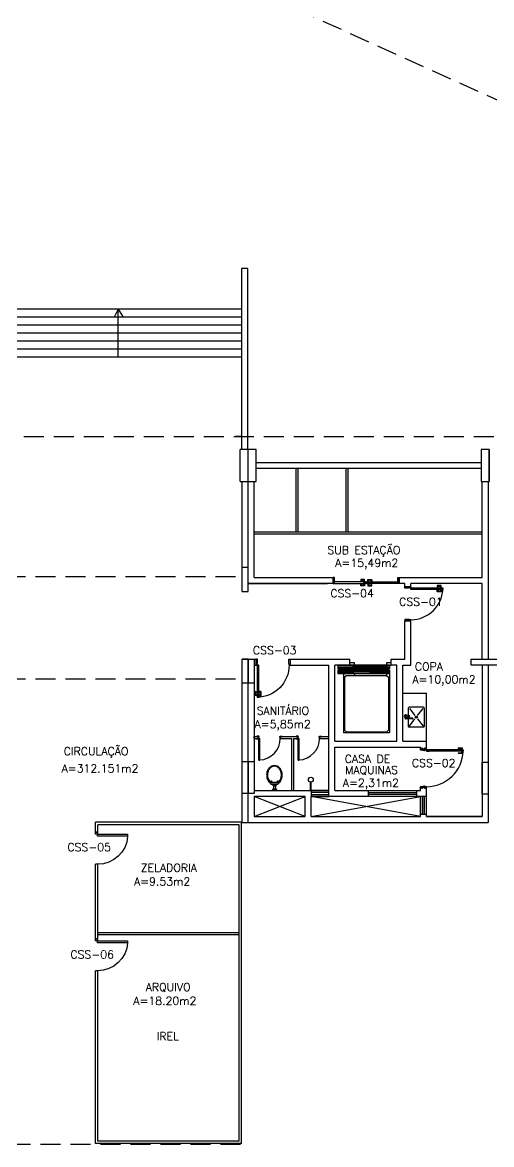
# Model space of a CAD drawing. Extents: x -9776 to 427, y 104 to 15129.
# Drawn here: x 371.12 to 382.85, y 123.48 to 151.53 of the extents above; entities that cross this region are included whole.
import ezdxf
from ezdxf.enums import TextEntityAlignment as Align

# ---------------------------------------------------------------- set-up
doc = ezdxf.new("R2010")
doc.units = 0
doc.header["$MEASUREMENT"] = 0
doc.linetypes.add('DASHED', pattern=[0.75, 0.5, -0.25])
doc.linetypes.add('HIDDEN', pattern=[0.375, 0.25, -0.125])
doc.layers.get('0').update_dxf_attribs({"linetype": 'CONTINUOUS'})
for name, color, linetype in [('1', 1, 'CONTINUOUS'), ('ALVENARIA', 2, 'CONTINUOUS'), ('AR-ELV-01', 91, 'CONTINUOUS'), ('AR-ELV-02', 92, 'CONTINUOUS'), ('DIV', 2, 'CONTINUOUS'), ('DIV2', 1, 'CONTINUOUS'), ('ENDEREÇO', 2, 'CONTINUOUS'), ('ESC', 1, 'CONTINUOUS'), ('PC', 1, 'CONTINUOUS'), ('PEÇAS', 1, 'CONTINUOUS'), ('PILAR', 2, 'CONTINUOUS'), ('PISO', 1, 'CONTINUOUS'), ('PORTA', 2, 'CONTINUOUS'), ('PROJ', 1, 'HIDDEN'), ('SALAS-DE-AULA', 2, 'CONTINUOUS'), ('TEXTO', 2, 'CONTINUOUS'), ('ÁREA', 2, 'CONTINUOUS')]:
    doc.layers.add(name, color=color, linetype=linetype)
doc.styles.add('UNB-100', font='simplex.shx', dxfattribs={"height": 0.2})

# ---------------------------------------------------------------- blocks, each defined once
blk = doc.blocks.new('PD', base_point=(61, 32.975))
at = {"linetype": 'Continuous'}
for p, q in [((60.9, 33.75), (60.9, 33)), ((60.95, 33.75), (60.9, 33.75)), ((60.95, 33), (60.95, 33.75)), ((60.9, 33), (60.95, 33)), ((60.95, 33), (60.95, 32.95)), ((61, 33), (60.95, 33)), ((60.95, 32.95), (61, 32.95)), ((61, 32.95), (61, 33))]:
    blk.add_line(p, q, dxfattribs=at)
blk.add_arc((60.95, 33.002), 0.75, 93.8224, 180.1275, dxfattribs=at)
blk = doc.blocks.new('elevador 3 fa_gmv_p')
at = {"layer": 'AR-ELV-01', "color": 1, "ltscale": 35}
for p, q in [((0.15, 0.515), (0.15, -0.78)), ((0.15, 0.515), (0.24, 0.515)), ((0.15, -0.68), (0.15, 0.394)), ((0.17, 0.515), (0.17, 0.442)), ((0.17, 0.451), (0.17, 0.444)), ((0.17, 0.44), (0.17, 0.024)), ((0.177, 0.515), (0.177, 0.442)), ((0.177, 0.451), (0.177, 0.444)), ((0.177, 0.44), (0.177, 0.024)), ((0.214, 0.515), (0.214, 0.452)), ((0.214, 0.451), (0.214, 0.444)), ((0.218, 0.451), (0.24, 0.451)), ((0.218, 0.451), (0.24, 0.451)), ((0.221, 0.515), (0.221, 0.452)), ((0.221, 0.451), (0.221, 0.444)), ((0.24, -0.78), (0.24, 0.515)), ((0.27, 0.515), (0.36, 0.515)), ((0.27, -0.78), (0.27, 0.515)), ((0.289, 0.515), (0.289, 0.452)), ((0.289, 0.451), (0.289, 0.444)), ((0.296, 0.515), (0.296, 0.452)), ((0.296, 0.451), (0.296, 0.444)), ((0.334, 0.44), (0.323, 0.44)), ((0.334, 0.44), (0.323, 0.44)), ((0.333, 0.515), (0.333, 0.442)), ((0.333, 0.451), (0.333, 0.444)), ((0.333, 0.44), (0.333, 0.024)), ((0.34, 0.515), (0.34, 0.442)), ((0.34, 0.451), (0.34, 0.444)), ((0.34, 0.44), (0.34, 0.024)), ((0.36, -0.78), (0.36, 0.515)), ((0.414, 0.44), (0.414, -0.36)), ((0.214, 0.02), (0.214, -0.78)), ((0.221, 0.02), (0.221, -0.78)), ((0.289, 0.02), (0.289, -0.78)), ((0.296, 0.02), (0.296, -0.78)), ((0.15, -0.296), (0.15, -0.011)), ((0.36, -0.296), (0.36, -0.011)), ((0.17, -0.396), (0.17, -0.78)), ((0.177, -0.396), (0.177, -0.78)), ((0.333, -0.396), (0.333, -0.78)), ((0.34, -0.396), (0.34, -0.78)), ((0.15, -0.78), (0.24, -0.78)), ((0.27, -0.78), (0.36, -0.78))]:
    blk.add_line(p, q, dxfattribs=at)
at = {"layer": 'AR-ELV-02', "color": 1, "ltscale": 35}
for p, q in [((0.15, 0.457), (0.15, 0.44)), ((0.15, 0.457), (0.151, 0.457)), ((0.15, 0.457), (0.15, 0.44)), ((0.15, 0.44), (0.189, 0.44)), ((0.151, 0.457), (0.151, 0.442)), ((0.151, 0.442), (0.188, 0.442)), ((0.176, 0.44), (0.187, 0.44)), ((0.176, 0.44), (0.187, 0.44)), ((0.188, 0.442), (0.188, 0.452)), ((0.188, 0.452), (0.239, 0.452)), ((0.189, 0.44), (0.189, 0.451)), ((0.189, 0.451), (0.24, 0.451)), ((0.189, 0.44), (0.189, 0.44)), ((0.235, 0.444), (0.2, 0.444)), ((0.2, 0.02), (0.2, 0.444)), ((0.235, 0.02), (0.235, 0.444)), ((0.239, 0.452), (0.239, 0.461)), ((0.239, 0.461), (0.24, 0.461)), ((0.24, 0.451), (0.24, 0.461)), ((0.27, -0.78), (0.27, 0.515)), ((0.27, 0.451), (0.27, 0.461)), ((0.271, 0.461), (0.27, 0.461)), ((0.321, 0.451), (0.27, 0.451)), ((0.292, 0.451), (0.27, 0.451)), ((0.292, 0.451), (0.27, 0.451)), ((0.271, 0.452), (0.271, 0.461)), ((0.322, 0.452), (0.271, 0.452)), ((0.275, 0.444), (0.31, 0.444)), ((0.275, 0.02), (0.275, 0.444)), ((0.31, 0.02), (0.31, 0.444)), ((0.321, 0.44), (0.321, 0.451)), ((0.36, 0.44), (0.321, 0.44)), ((0.321, 0.44), (0.321, 0.44)), ((0.322, 0.442), (0.322, 0.452)), ((0.359, 0.442), (0.322, 0.442)), ((0.36, 0.457), (0.359, 0.457)), ((0.359, 0.457), (0.359, 0.442)), ((0.36, 0.515), (0.659, 0.515)), ((0.36, -0.78), (0.36, 0.515)), ((0.36, 0.457), (0.361, 0.457)), ((0.36, 0.457), (0.36, 0.44)), ((0.36, 0.457), (0.36, 0.44)), ((0.36, 0.44), (0.414, 0.44)), ((0.361, 0.457), (0.361, 0.442)), ((0.361, 0.442), (0.412, 0.442)), ((0.386, 0.44), (0.411, 0.44)), ((0.386, 0.44), (0.411, 0.44)), ((0.412, 0.451), (0.452, 0.491)), ((0.412, 0.442), (0.412, 0.451)), ((0.414, 0.45), (0.454, 0.49)), ((0.414, 0.44), (0.414, 0.45)), ((0.414, 0.44), (0.414, 0.44)), ((0.452, 0.515), (0.452, 0.491)), ((0.454, 0.515), (0.452, 0.515)), ((0.454, 0.515), (0.452, 0.515)), ((0.454, 0.515), (1.839, 0.515)), ((0.454, 0.515), (0.454, 0.49)), ((0.454, 0.49), (1.771, 0.49)), ((1.771, 0.515), (1.773, 0.515)), ((1.771, 0.515), (1.771, 0.49)), ((1.814, 0.448), (1.771, 0.49)), ((1.773, 0.515), (1.773, 0.491)), ((1.814, 0.449), (1.773, 0.491)), ((1.839, 0.449), (1.814, 0.449)), ((1.839, 0.449), (1.814, 0.449)), ((1.839, 0.448), (1.814, 0.448)), ((1.839, 0.448), (1.814, 0.448)), ((1.839, 0.448), (1.814, 0.448)), ((1.814, -0.567), (1.814, 0.448)), ((1.839, 0.515), (1.839, 0.448)), ((1.839, 0.515), (1.839, -0.544)), ((0.191, 0.024), (0.156, 0.024)), ((0.156, -0.396), (0.156, 0.024)), ((0.191, -0.396), (0.191, 0.024)), ((0.235, 0.02), (0.2, 0.02)), ((0.275, 0.02), (0.31, 0.02)), ((0.319, 0.024), (0.354, 0.024)), ((0.319, -0.396), (0.319, 0.024)), ((0.354, -0.396), (0.354, 0.024)), ((0.191, -0.396), (0.156, -0.396)), ((0.319, -0.396), (0.354, -0.396)), ((0.36, -0.36), (0.414, -0.36)), ((0.36, -0.381), (0.36, -0.36)), ((0.36, -0.381), (0.361, -0.381)), ((0.361, -0.361), (0.412, -0.361)), ((0.361, -0.381), (0.361, -0.361)), ((0.386, -0.36), (0.411, -0.36)), ((0.386, -0.36), (0.411, -0.36)), ((0.412, -0.361), (0.412, -0.57)), ((0.414, -0.36), (0.414, -0.36)), ((0.414, -0.36), (0.414, -0.57)), ((1.839, -0.542), (1.839, -0.567)), ((1.839, -0.554), (1.839, -0.635)), ((0.36, -0.635), (1.839, -0.635)), ((0.412, -0.57), (0.452, -0.61)), ((0.414, -0.57), (0.454, -0.61)), ((0.452, -0.635), (0.452, -0.61)), ((0.454, -0.635), (0.452, -0.635)), ((0.454, -0.635), (0.452, -0.635)), ((0.454, -0.61), (1.771, -0.61)), ((0.454, -0.635), (0.454, -0.61)), ((1.814, -0.567), (1.771, -0.61)), ((1.771, -0.635), (1.771, -0.61)), ((1.814, -0.569), (1.773, -0.61)), ((1.773, -0.635), (1.773, -0.61)), ((1.839, -0.567), (1.814, -0.567)), ((1.839, -0.567), (1.814, -0.567)), ((1.839, -0.567), (1.814, -0.567)), ((1.839, -0.569), (1.814, -0.569)), ((1.839, -0.569), (1.814, -0.569)), ((1.839, -0.567), (1.839, -0.569)), ((1.839, -0.567), (1.839, -0.569)), ((1.839, -0.635), (1.839, -0.635))]:
    blk.add_line(p, q, dxfattribs=at)
for points in [[(0.09, 0.56), (0.09, 0.44), (0.15, 0.44), (0.15, 0.56)], [(0.15, -0.479), (0.15, -0.479), (0.15, -0.36), (0.09, -0.36), (0.09, -0.479)]]:
    blk.add_lwpolyline(points, dxfattribs=at)
blk = doc.blocks.new('pm80-alv-p')
at = {"layer": 'PORTA'}
for p, q in [((0, -0.018), (0, 0.018)), ((-0.018, 0), (0.018, 0))]:
    blk.add_line(p, q, dxfattribs=at)
for points in [[(0.02, 0.909), (-0.024, 0.909, 0.414214), (-0.033, 0.9), (-0.033, 0.82, 0.414214), (-0.024, 0.811), (0.005, 0.811), (0.005, 0.829), (-0.015, 0.829), (-0.015, 0.891), (0.02, 0.891)], [(0.074, 0.909), (0.118, 0.909, -0.414214), (0.127, 0.9), (0.127, 0.82, -0.414214), (0.118, 0.811), (0.089, 0.811), (0.089, 0.829), (0.109, 0.829), (0.109, 0.891), (0.074, 0.891)]]:
    blk.add_lwpolyline(points, format="xyb", dxfattribs=at)
for points in [[(0.027, 0.926), (0.027, 0.874), (0.02, 0.874), (0.02, 0.926)], [(0.067, 0.95), (0.067, 0.15), (0.027, 0.15), (0.027, 0.95)], [(0.067, 0.926), (0.067, 0.874), (0.074, 0.874), (0.074, 0.926)], [(0.026, 0.15), (0.026, 0.109), (0.036, 0.109), (0.036, 0), (0.001, 0), (0.001, 0.15)], [(0.828, 0.15), (0.828, 0.109), (0.818, 0.109), (0.818, 0), (0.853, 0), (0.853, 0.15)]]:
    blk.add_lwpolyline(points, close=True, dxfattribs=at)
at = {"layer": 'PORTA', "color": 1}
blk.add_arc((0.027, 0.152), 0.798, 359.8776, 89.979, dxfattribs=at)
blk = doc.blocks.new('pf01_p')
at = {"layer": 'PORTA'}
for p, q in [((-0.025, 1.054), (-0.035, 1.044)), ((-0.035, 0.944), (-0.035, 1.044)), ((-0.035, 1.044), (-0.03, 1.044)), ((-0.03, 0.944), (-0.035, 0.944)), ((-0.03, 0.944), (-0.03, 1.044)), ((-0.03, 1.034), (0.015, 1.034)), ((0.015, 1.054), (-0.025, 1.054)), ((0.015, 1.003), (0.015, 0.218)), ((0.016, 1.017), (0.016, 1.003)), ((0.044, 1.017), (0.044, 1.003)), ((0.046, 1.054), (0.086, 1.054)), ((0.091, 1.034), (0.046, 1.034)), ((0.046, 1.003), (0.046, 0.218)), ((0.086, 1.054), (0.096, 1.044)), ((0.091, 0.944), (0.091, 1.044)), ((0.091, 1.044), (0.096, 1.044)), ((0.091, 0.944), (0.096, 0.944)), ((0.096, 0.944), (0.096, 1.044)), ((0, 0.15), (0, 0)), ((0.006, 0.146), (0.009, 0.145)), ((0.006, 0.145), (0.009, 0.144)), ((0.006, 0.144), (0.009, 0.143)), ((0.006, 0.143), (0.009, 0.142)), ((0.006, 0.142), (0.009, 0.141)), ((0.006, 0.141), (0.009, 0.14)), ((0.006, 0.14), (0.009, 0.139)), ((0.006, 0.139), (0.009, 0.138)), ((0.006, 0.138), (0.009, 0.137)), ((0.006, 0.137), (0.009, 0.136)), ((0.006, 0.136), (0.009, 0.135)), ((0.006, 0.135), (0.009, 0.134)), ((0.006, 0.134), (0.009, 0.133)), ((0.006, 0.133), (0.008, 0.132)), ((0.006, 0.133), (0.007, 0.131)), ((0.006, 0.017), (0.007, 0.019)), ((0.006, 0.017), (0.008, 0.018)), ((0.006, 0.016), (0.009, 0.017)), ((0.006, 0.015), (0.009, 0.016)), ((0.006, 0.014), (0.009, 0.015)), ((0.006, 0.013), (0.009, 0.014)), ((0.006, 0.012), (0.009, 0.013)), ((0.006, 0.011), (0.009, 0.012)), ((0.006, 0.01), (0.009, 0.011)), ((0.006, 0.009), (0.009, 0.01)), ((0.006, 0.008), (0.009, 0.009)), ((0.006, 0.007), (0.009, 0.008)), ((0.006, 0.006), (0.009, 0.007)), ((0.006, 0.005), (0.009, 0.006)), ((0.006, 0.004), (0.009, 0.005)), ((0.007, 0.153), (0.007, 0.154)), ((0.007, 0.153), (0.007, 0.154)), ((0.007, 0.153), (0.007, 0.153)), ((0.007, 0.146), (0.009, 0.146)), ((0.007, 0.131), (0.009, 0.133)), ((0.007, 0.019), (0.009, 0.017)), ((0.007, 0.003), (0.009, 0.004)), ((0.016, 0.205), (0.016, 0.218)), ((0.044, 0.205), (0.044, 0.218)), ((0.945, 0.146), (0.943, 0.146)), ((0.946, 0.146), (0.943, 0.145)), ((0.946, 0.145), (0.943, 0.144)), ((0.946, 0.144), (0.943, 0.143)), ((0.946, 0.143), (0.943, 0.142)), ((0.946, 0.142), (0.943, 0.141)), ((0.946, 0.141), (0.943, 0.14)), ((0.946, 0.14), (0.943, 0.139)), ((0.946, 0.139), (0.943, 0.138)), ((0.946, 0.138), (0.943, 0.137)), ((0.946, 0.137), (0.943, 0.136)), ((0.946, 0.136), (0.943, 0.135)), ((0.946, 0.135), (0.943, 0.134)), ((0.946, 0.134), (0.943, 0.133)), ((0.945, 0.131), (0.943, 0.133)), ((0.945, 0.019), (0.943, 0.017)), ((0.946, 0.016), (0.943, 0.017)), ((0.946, 0.015), (0.943, 0.016)), ((0.946, 0.014), (0.943, 0.015)), ((0.946, 0.013), (0.943, 0.014)), ((0.946, 0.012), (0.943, 0.013)), ((0.946, 0.011), (0.943, 0.012)), ((0.946, 0.01), (0.943, 0.011)), ((0.946, 0.009), (0.943, 0.01)), ((0.946, 0.008), (0.943, 0.009)), ((0.946, 0.007), (0.943, 0.008)), ((0.946, 0.006), (0.943, 0.007)), ((0.946, 0.005), (0.943, 0.006)), ((0.946, 0.004), (0.943, 0.005)), ((0.945, 0.003), (0.943, 0.004)), ((0.946, 0.133), (0.944, 0.132)), ((0.946, 0.017), (0.944, 0.018)), ((0.945, 0.153), (0.945, 0.154)), ((0.945, 0.153), (0.945, 0.154)), ((0.945, 0.153), (0.945, 0.153)), ((0.946, 0.133), (0.945, 0.131)), ((0.946, 0.017), (0.945, 0.019)), ((0.952, 0.15), (0.952, 0)), ((0.007, -0.003), (0.007, -0.003)), ((0.007, -0.003), (0.007, -0.004)), ((0.007, -0.003), (0.007, -0.004)), ((0.945, -0.003), (0.945, -0.003)), ((0.945, -0.003), (0.945, -0.004)), ((0.945, -0.003), (0.945, -0.004))]:
    blk.add_line(p, q, dxfattribs=at)
at = {"layer": 'PORTA', "ltscale": 0.1}
for p, q in [((0.018, 1.017), (0.018, 0.205)), ((0.021, 1.017), (0.021, 0.205)), ((0.04, 1.017), (0.04, 0.205)), ((0.043, 1.017), (0.043, 0.205))]:
    blk.add_line(p, q, dxfattribs=at)
at = {"layer": 'PORTA'}
for points in [[(0.016, 1.072), (0.044, 1.072, -0.414214), (0.046, 1.07), (0.046, 1.003, -1), (0.043, 1.003), (0.043, 1.017), (0.018, 1.017), (0.018, 1.003, -1), (0.015, 1.003), (0.015, 1.07, -0.414214)], [(0.018, 1.018, 0.414214), (0.016, 1.017), (0.016, 1.07), (0.044, 1.07), (0.044, 1.017, 0.414214), (0.043, 1.018), (0.019, 1.018)], [(0.03, 0.103), (0.03, 0.116, 0.414214), (0.028, 0.118), (0.015, 0.118), (0.015, 0.149, 0.414214), (0.013, 0.15), (0, 0.15), (0, 0.148), (0.013, 0.148), (0.013, 0.117, 0.414214), (0.014, 0.116), (0.028, 0.116), (0.028, 0.103), (0.013, 0.002), (0, 0.002), (0, 0), (0.014, 0, 0.372464), (0.015, 0.001)], [(0.016, 0.15), (0.044, 0.15, 0.414214), (0.046, 0.151), (0.046, 0.218, 1), (0.043, 0.218), (0.043, 0.205), (0.018, 0.205), (0.018, 0.218, 1), (0.015, 0.218), (0.015, 0.151, 0.414214)], [(0.018, 0.204, -0.414214), (0.016, 0.205), (0.016, 0.151), (0.044, 0.151), (0.044, 0.205, -0.414214), (0.043, 0.204), (0.019, 0.204)], [(0.922, 0.103), (0.922, 0.116, -0.414214), (0.923, 0.118), (0.937, 0.118), (0.937, 0.149, -0.414214), (0.938, 0.15), (0.952, 0.15), (0.952, 0.148), (0.939, 0.148), (0.939, 0.117, -0.414214), (0.937, 0.116), (0.924, 0.116), (0.924, 0.103), (0.939, 0.002), (0.952, 0.002), (0.952, 0), (0.938, 0, -0.372464), (0.937, 0.001)]]:
    blk.add_lwpolyline(points, format="xyb", close=True, dxfattribs=at)
for points in [[(-0.016, 0.111), (-0.033, 0.099), (-0.034, 0.1), (-0.017, 0.112), (-0.034, 0.123), (-0.033, 0.124), (-0.016, 0.112), (0.001, 0.112), (0.001, 0.111)], [(-0.016, 0.039), (-0.033, 0.051), (-0.034, 0.05), (-0.017, 0.038), (-0.034, 0.027), (-0.033, 0.026), (-0.016, 0.038), (0.001, 0.038), (0.001, 0.039)], [(0.012, 0.152), (0.012, 0.15), (0.002, 0.15), (0.002, 0.152)], [(0.012, -0.002), (0.012, 0), (0.002, 0), (0.002, -0.002)], [(0.94, 0.152), (0.94, 0.15), (0.95, 0.15), (0.95, 0.152)], [(0.94, -0.002), (0.94, 0), (0.95, 0), (0.95, -0.002)], [(0.968, 0.111), (0.985, 0.099), (0.985, 0.1), (0.969, 0.112), (0.985, 0.123), (0.985, 0.124), (0.968, 0.112), (0.95, 0.112), (0.95, 0.111)], [(0.968, 0.039), (0.985, 0.051), (0.985, 0.05), (0.969, 0.038), (0.985, 0.027), (0.985, 0.026), (0.968, 0.038), (0.95, 0.038), (0.95, 0.039)]]:
    blk.add_lwpolyline(points, close=True, dxfattribs=at)
at = {"layer": 'PORTA', "ltscale": 0.1}
for points in [[(0, 0.146), (0, 0.003, 0.414214), (0.001, 0.002), (0.013, 0.002), (0.013, 0.003), (0.001, 0.003), (0.001, 0.146), (0.013, 0.146), (0.013, 0.148), (0.001, 0.148, 0.414214)], [(0.952, 0.146), (0.952, 0.003, -0.414214), (0.95, 0.002), (0.939, 0.002), (0.939, 0.003), (0.95, 0.003), (0.95, 0.146), (0.939, 0.146), (0.939, 0.148), (0.95, 0.148, -0.414214)]]:
    blk.add_lwpolyline(points, format="xyb", close=True, dxfattribs=at)
at = {"layer": 'PORTA', "color": 1}
blk.add_arc((0.012, 0.147), 0.925, 0.1883, 87.8872, dxfattribs=at)
at = {"layer": 'PORTA'}
for centre, radius, start, end in [((0.007, 0.151), 0.00325, 93.5281, 157.3801), ((0.005, 0.146), 0.000625, 306.8699, 28.6854), ((0.005, 0.145), 0.000625, 306.8699, 53.1301), ((0.005, 0.144), 0.000625, 306.8699, 53.1301), ((0.005, 0.143), 0.000625, 306.8699, 53.1301), ((0.005, 0.142), 0.000625, 306.8699, 53.1301), ((0.005, 0.141), 0.000625, 306.8699, 53.1301), ((0.005, 0.14), 0.000625, 306.8699, 53.1301), ((0.005, 0.139), 0.000625, 306.8699, 53.1301), ((0.005, 0.138), 0.000625, 306.8699, 53.1301), ((0.005, 0.137), 0.000625, 306.8699, 53.1301), ((0.005, 0.136), 0.000625, 306.8699, 53.1301), ((0.005, 0.135), 0.000625, 306.8699, 53.1301), ((0.005, 0.134), 0.000625, 306.8699, 53.1301), ((0.005, 0.133), 0.000625, 329.0214, 53.1301), ((0.005, 0.017), 0.000625, 306.8699, 30.9786), ((0.005, 0.016), 0.000625, 306.8699, 53.1301), ((0.005, 0.015), 0.000625, 306.8699, 53.1301), ((0.005, 0.014), 0.000625, 306.8699, 53.1301), ((0.005, 0.013), 0.000625, 306.8699, 53.1301), ((0.005, 0.012), 0.000625, 306.8699, 53.1301), ((0.005, 0.011), 0.000625, 306.8699, 53.1301), ((0.005, 0.01), 0.000625, 306.8699, 53.1301), ((0.005, 0.009), 0.000625, 306.8699, 53.1301), ((0.005, 0.008), 0.000625, 306.8699, 53.1301), ((0.005, 0.007), 0.000625, 306.8699, 53.1301), ((0.005, 0.006), 0.000625, 306.8699, 53.1301), ((0.005, 0.005), 0.000625, 306.8699, 53.1301), ((0.005, 0.004), 0.000625, 331.3146, 53.1301), ((0.007, 0.151), 0.00325, 22.6199, 86.4719), ((0.009, 0.147), 0.000625, 198.6629, 233.1301), ((0.009, 0.146), 0.000625, 126.8699, 233.1301), ((0.009, 0.145), 0.000625, 126.8699, 233.1301), ((0.009, 0.144), 0.000625, 126.8699, 233.1301), ((0.009, 0.143), 0.000625, 126.8699, 233.1301), ((0.009, 0.142), 0.000625, 126.8699, 233.1301), ((0.009, 0.141), 0.000625, 126.8699, 233.1301), ((0.009, 0.14), 0.000625, 126.8699, 233.1301), ((0.009, 0.139), 0.000625, 126.8699, 233.1301), ((0.009, 0.138), 0.000625, 126.8699, 233.1301), ((0.009, 0.137), 0.000625, 126.8699, 233.1301), ((0.009, 0.136), 0.000625, 126.8699, 233.1301), ((0.009, 0.135), 0.000625, 126.8699, 233.1301), ((0.009, 0.134), 0.000625, 126.8699, 233.1301), ((0.009, 0.016), 0.000625, 126.8699, 233.1301), ((0.009, 0.015), 0.000625, 126.8699, 233.1301), ((0.009, 0.014), 0.000625, 126.8699, 233.1301), ((0.009, 0.013), 0.000625, 126.8699, 233.1301), ((0.009, 0.012), 0.000625, 126.8699, 233.1301), ((0.009, 0.011), 0.000625, 126.8699, 233.1301), ((0.009, 0.01), 0.000625, 126.8699, 233.1301), ((0.009, 0.009), 0.000625, 126.8699, 233.1301), ((0.009, 0.008), 0.000625, 126.8699, 233.1301), ((0.009, 0.007), 0.000625, 126.8699, 233.1301), ((0.009, 0.006), 0.000625, 126.8699, 233.1301), ((0.009, 0.005), 0.000625, 126.8699, 233.1301), ((0.009, 0.004), 0.000625, 126.8699, 233.1301), ((0.009, 0.003), 0.000625, 126.8699, 161.3371), ((0.945, 0.151), 0.00325, 93.5281, 157.3801), ((0.943, 0.147), 0.000625, 306.8699, 341.3371), ((0.943, 0.146), 0.000625, 306.8699, 53.1301), ((0.943, 0.145), 0.000625, 306.8699, 53.1301), ((0.943, 0.144), 0.000625, 306.8699, 53.1301), ((0.943, 0.143), 0.000625, 306.8699, 53.1301), ((0.943, 0.142), 0.000625, 306.8699, 53.1301), ((0.943, 0.141), 0.000625, 306.8699, 53.1301), ((0.943, 0.14), 0.000625, 306.8699, 53.1301), ((0.943, 0.139), 0.000625, 306.8699, 53.1301), ((0.943, 0.138), 0.000625, 306.8699, 53.1301), ((0.943, 0.137), 0.000625, 306.8699, 53.1301), ((0.943, 0.136), 0.000625, 306.8699, 53.1301), ((0.943, 0.135), 0.000625, 306.8699, 53.1301), ((0.943, 0.134), 0.000625, 306.8699, 53.1301), ((0.943, 0.016), 0.000625, 306.8699, 53.1301), ((0.943, 0.015), 0.000625, 306.8699, 53.1301), ((0.943, 0.014), 0.000625, 306.8699, 53.1301), ((0.943, 0.013), 0.000625, 306.8699, 53.1301), ((0.943, 0.012), 0.000625, 306.8699, 53.1301), ((0.943, 0.011), 0.000625, 306.8699, 53.1301), ((0.943, 0.01), 0.000625, 306.8699, 53.1301), ((0.943, 0.009), 0.000625, 306.8699, 53.1301), ((0.943, 0.008), 0.000625, 306.8699, 53.1301), ((0.943, 0.007), 0.000625, 306.8699, 53.1301), ((0.943, 0.006), 0.000625, 306.8699, 53.1301), ((0.943, 0.005), 0.000625, 306.8699, 53.1301), ((0.943, 0.004), 0.000625, 306.8699, 53.1301), ((0.943, 0.003), 0.000625, 18.6629, 53.1301), ((0.945, 0.151), 0.00325, 22.6199, 86.4719), ((0.947, 0.146), 0.000625, 151.3146, 233.1301), ((0.947, 0.145), 0.000625, 126.8699, 233.1301), ((0.947, 0.144), 0.000625, 126.8699, 233.1301), ((0.947, 0.143), 0.000625, 126.8699, 233.1301), ((0.947, 0.142), 0.000625, 126.8699, 233.1301), ((0.947, 0.141), 0.000625, 126.8699, 233.1301), ((0.947, 0.14), 0.000625, 126.8699, 233.1301), ((0.947, 0.139), 0.000625, 126.8699, 233.1301), ((0.947, 0.138), 0.000625, 126.8699, 233.1301), ((0.947, 0.137), 0.000625, 126.8699, 233.1301), ((0.947, 0.136), 0.000625, 126.8699, 233.1301), ((0.947, 0.135), 0.000625, 126.8699, 233.1301), ((0.947, 0.134), 0.000625, 126.8699, 233.1301), ((0.947, 0.133), 0.000625, 126.8699, 210.9786), ((0.947, 0.017), 0.000625, 149.0214, 233.1301), ((0.947, 0.016), 0.000625, 126.8699, 233.1301), ((0.947, 0.015), 0.000625, 126.8699, 233.1301), ((0.947, 0.014), 0.000625, 126.8699, 233.1301), ((0.947, 0.013), 0.000625, 126.8699, 233.1301), ((0.947, 0.012), 0.000625, 126.8699, 233.1301), ((0.947, 0.011), 0.000625, 126.8699, 233.1301), ((0.947, 0.01), 0.000625, 126.8699, 233.1301), ((0.947, 0.009), 0.000625, 126.8699, 233.1301), ((0.947, 0.008), 0.000625, 126.8699, 233.1301), ((0.947, 0.007), 0.000625, 126.8699, 233.1301), ((0.947, 0.006), 0.000625, 126.8699, 233.1301), ((0.947, 0.005), 0.000625, 126.8699, 233.1301), ((0.947, 0.004), 0.000625, 126.8699, 208.6854), ((0.007, -0.001), 0.00325, 202.6199, 266.4719), ((0.007, -0.001), 0.00325, 273.5281, 337.3801), ((0.945, -0.001), 0.00325, 202.6199, 266.4719), ((0.945, -0.001), 0.00325, 273.5281, 337.3801)]:
    blk.add_arc(centre, radius, start, end, dxfattribs=at)
blk = doc.blocks.new('VDC-P')
for p, q in [((-0.127, 0.192), (0.127, 0.192)), ((-0.109, 0.202), (0.109, 0.202)), ((-0.068, 0.152), (0.068, 0.152)), ((-0.05, 0.152), (-0.03, 0.11)), ((-0.05, 0.015), (-0.05, 0)), ((-0.05, 0), (0.05, 0)), ((0.045, 0.02), (-0.045, 0.02)), ((-0.04, 0.025), (-0.04, 0.02)), ((0.035, 0.03), (-0.035, 0.03)), ((-0.03, 0.152), (-0.03, 0.11)), ((0.03, 0.11), (-0.03, 0.11)), ((0.03, 0.1), (-0.03, 0.1)), ((-0.025, 0.1), (-0.025, 0.03)), ((0.025, 0.1), (0.025, 0.03)), ((0.03, 0.152), (0.03, 0.11)), ((0.05, 0.152), (0.03, 0.11)), ((0.04, 0.025), (0.04, 0.02)), ((0.05, 0.015), (0.05, 0))]:
    blk.add_line(p, q)
for points in [[(0.16, 0.244, 0.050424), (0.18, 0.288, 0.082137), (0.195, 0.381, 0.082137), (0.18, 0.474, 0.090148), (0.138, 0.549, 0.104406), (0.073, 0.601, 0.117345), (0, 0.619, 0.117345), (-0.073, 0.601, 0.104406), (-0.138, 0.549, 0.090148), (-0.18, 0.474, 0.082137), (-0.195, 0.381, 0.082137)], [(0.142, 0.254, 0.050424), (0.161, 0.295, 0.082137), (0.175, 0.381, 0.082137), (0.161, 0.468, 0.090148), (0.122, 0.536, 0.104406), (0.064, 0.583, 0.117345), (0, 0.599, 0.117345), (-0.064, 0.583, 0.104406), (-0.122, 0.536, 0.090148), (-0.161, 0.468, 0.082137), (-0.175, 0.381, 0.082137)], [(-0.195, 0.381, 0.082137), (-0.18, 0.288, 0.050424), (-0.16, 0.244, 0.104406)], [(-0.175, 0.381, 0.082137), (-0.161, 0.295, 0.050424), (-0.142, 0.254, 0.050424)]]:
    blk.add_lwpolyline(points, format="xyb")
for centre in [(-0.083, 0.226), (0.083, 0.226)]:
    blk.add_circle(centre, 0.0101)
for centre, radius, start, end in [((0.08, 0.36), 0.266, 205.6863, 226.7558), ((0.08, 0.36), 0.246, 205.6863, 219.7706), ((-0.068, 0.202), 0.05, 226.7558, 270), ((-0.045, 0.015), 0.005, 90, 180), ((-0.035, 0.025), 0.005, 90, 180), ((-0.03, 0.105), 0.005, 90, 270), ((0.03, 0.105), 0.005, 270, 90), ((0.035, 0.025), 0.005, 0, 90), ((0.045, 0.015), 0.005, 360, 90), ((0.068, 0.202), 0.05, 270, 313.2442), ((-0.08, 0.36), 0.266, 313.2442, 334.3137), ((-0.08, 0.36), 0.246, 320.2294, 334.3137)]:
    blk.add_arc(centre, radius, start, end)

msp = doc.modelspace()

# ---------------------------------------------------------------- linework, layer by layer
msp.add_line((379.773, 132.186), (379.773, 132.336))
at = {"color": 1}
for p, q in [((379.773, 132.286), (380.973, 132.286)), ((380.973, 132.236), (379.773, 132.236)), ((381.123, 132.186), (381.123, 131.746)), ((381.173, 131.746), (381.173, 132.186))]:
    msp.add_line(p, q, dxfattribs=at)
for points in [[(379.773, 132.336), (380.973, 132.336), (380.973, 132.186), (379.773, 132.186)], [(381.223, 131.746), (381.223, 132.186), (381.073, 132.186), (381.073, 131.746)]]:
    msp.add_lwpolyline(points, close=True, dxfattribs=at)
at = {"layer": '1', "linetype": 'Continuous'}
for p, q in [((378.193, 131.686), (376.913, 132.186)), ((376.913, 131.686), (378.193, 132.186)), ((378.343, 131.686), (381.073, 132.186)), ((381.073, 131.686), (378.343, 132.186))]:
    msp.add_line(p, q, dxfattribs=at)
at = {"layer": 'ALVENARIA'}
for p, q in [((376.598, 145.383), (376.598, 140.856)), ((376.748, 145.383), (376.748, 140.856)), ((380.683, 137.427), (380.683, 137.506)), ((380.833, 137.427), (380.833, 137.506)), ((380.833, 137.427), (380.683, 137.427)), ((380.683, 135.616), (380.683, 136.575)), ((380.833, 136.575), (380.683, 136.575)), ((380.833, 135.466), (380.833, 136.575))]:
    msp.add_line(p, q, dxfattribs=at)
at = {"layer": 'ALVENARIA', "linetype": 'DASHED'}
msp.add_line((376.748, 145.383), (376.598, 145.383), dxfattribs=at)
at = {"layer": 'ALVENARIA', "linetype": 'Continuous'}
for p, q in [((376.963, 140.53), (382.588, 140.53)), ((382.588, 140.38), (376.963, 140.38)), ((377.963, 138.8), (377.963, 140.38)), ((378.013, 138.8), (378.013, 140.38)), ((379.213, 138.8), (379.213, 140.38)), ((379.263, 138.8), (379.263, 140.38)), ((376.613, 137.506), (376.613, 140.056)), ((376.763, 137.35), (376.763, 140.056)), ((376.913, 137.656), (376.913, 140.056)), ((382.613, 137.656), (382.613, 140.056)), ((382.763, 140.056), (382.763, 135.616)), ((376.913, 138.8), (382.613, 138.8)), ((376.913, 138.75), (382.613, 138.75)), ((376.763, 137.906), (376.613, 137.906)), ((376.613, 137.306), (376.613, 137.906)), ((376.763, 137.306), (376.763, 137.906)), ((376.763, 137.306), (376.763, 137.906)), ((376.763, 137.506), (376.763, 137.55)), ((376.763, 137.506), (378.753, 137.506)), ((378.893, 137.506), (376.763, 137.506)), ((376.913, 137.656), (378.893, 137.656)), ((380.541, 137.656), (382.613, 137.656)), ((380.683, 137.506), (380.541, 137.506)), ((382.613, 137.506), (380.833, 137.506)), ((382.613, 135.616), (382.613, 137.506)), ((376.613, 137.306), (376.763, 137.306)), ((376.613, 131.536), (376.613, 135.616)), ((376.613, 135.616), (376.613, 135.616)), ((376.763, 135.616), (376.613, 135.616)), ((376.763, 131.536), (376.763, 135.616)), ((376.763, 135.616), (376.963, 135.616)), ((376.913, 135.536), (376.913, 133.061)), ((376.963, 135.466), (376.963, 135.616)), ((377.816, 135.616), (379.304, 135.616)), ((377.816, 135.616), (377.816, 135.466)), ((379.304, 135.466), (379.304, 135.616)), ((380.344, 135.616), (380.683, 135.616)), ((380.344, 135.466), (380.344, 135.616)), ((376.913, 135.466), (376.963, 135.466)), ((377.816, 135.466), (378.783, 135.466)), ((378.783, 132.336), (378.783, 135.466)), ((378.933, 133.566), (378.933, 135.466)), ((379.304, 135.466), (378.933, 135.466)), ((380.483, 135.466), (380.344, 135.466)), ((380.483, 133.566), (380.483, 135.466)), ((380.633, 135.466), (380.833, 135.466)), ((380.633, 133.566), (380.633, 135.466)), ((382.613, 135.466), (382.613, 131.686)), ((382.763, 135.466), (382.763, 131.536)), ((380.633, 134.766), (381.223, 134.766)), ((381.223, 133.566), (381.223, 134.766)), ((378.933, 133.566), (380.483, 133.566)), ((380.633, 133.566), (381.223, 133.566)), ((381.223, 133.366), (381.223, 133.566)), ((378.933, 132.336), (378.933, 133.416)), ((378.933, 133.416), (381.073, 133.416)), ((381.073, 133.366), (381.073, 133.416)), ((381.073, 133.366), (381.223, 133.366)), ((381.073, 132.336), (381.073, 132.414)), ((381.073, 132.414), (381.223, 132.414)), ((381.223, 131.686), (381.223, 132.414)), ((376.913, 132.336), (378.783, 132.336)), ((378.193, 132.186), (376.913, 132.186)), ((376.913, 132.186), (376.913, 131.686)), ((378.193, 131.686), (378.193, 132.186)), ((381.073, 132.186), (378.343, 132.186)), ((378.343, 131.686), (378.343, 132.186)), ((378.933, 132.336), (381.073, 132.336)), ((381.073, 131.686), (381.073, 132.186)), ((376.913, 131.686), (378.193, 131.686)), ((378.343, 131.686), (381.073, 131.686)), ((381.223, 131.686), (382.613, 131.686)), ((382.613, 131.686), (381.223, 131.686)), ((376.613, 131.536), (382.763, 131.536))]:
    msp.add_line(p, q, dxfattribs=at)
at = {"layer": 'DIV'}
for p, q in [((376.916, 133.686), (377.016, 133.686)), ((376.916, 133.636), (376.916, 133.686)), ((376.916, 133.636), (377.016, 133.636)), ((377.016, 133.636), (377.016, 133.686)), ((377.583, 133.686), (377.998, 133.686)), ((377.583, 133.636), (377.583, 133.686)), ((377.583, 133.636), (377.61, 133.636)), ((377.583, 133.636), (377.848, 133.636)), ((377.848, 133.636), (377.848, 132.336)), ((377.898, 133.636), (377.898, 132.336)), ((377.898, 133.636), (377.998, 133.636)), ((377.998, 133.636), (377.998, 133.686)), ((378.565, 133.636), (378.565, 133.686)), ((378.565, 133.686), (378.783, 133.686)), ((378.565, 133.636), (378.593, 133.636)), ((378.565, 133.636), (378.783, 133.636))]:
    msp.add_line(p, q, dxfattribs=at)
at = {"layer": 'DIV2', "linetype": 'Continuous'}
for p, q in [((376.613, 131.539), (372.948, 131.539)), ((372.948, 131.289), (372.948, 131.539)), ((372.998, 131.289), (372.948, 131.289)), ((373.008, 131.289), (372.948, 131.289)), ((376.538, 131.479), (373.008, 131.479)), ((373.008, 131.289), (373.008, 131.479)), ((376.538, 123.571), (376.538, 131.479)), ((376.598, 123.511), (376.598, 131.539)), ((373.008, 130.489), (372.948, 130.489)), ((372.948, 128.629), (372.948, 130.489)), ((373.008, 128.629), (373.008, 130.489)), ((376.538, 128.779), (373.008, 128.779)), ((373.008, 128.629), (372.948, 128.629)), ((372.998, 128.629), (372.948, 128.629)), ((373.008, 128.629), (372.948, 128.629)), ((376.538, 128.729), (373.008, 128.729)), ((372.948, 123.511), (372.948, 127.829)), ((373.008, 127.829), (372.948, 127.829)), ((373.008, 123.571), (373.008, 127.829)), ((376.598, 123.511), (372.948, 123.511)), ((376.538, 123.571), (373.008, 123.571))]:
    msp.add_line(p, q, dxfattribs=at)
at = {"layer": 'ESC', "color": 1, "linetype": 'Continuous'}
for p, q in [((376.598, 144.366), (370.441, 144.366)), ((373.52, 144.366), (373.42, 144.166)), ((373.52, 143.166), (373.52, 144.366)), ((373.52, 144.366), (373.641, 144.166)), ((376.598, 144.166), (370.441, 144.166)), ((376.598, 143.966), (370.441, 143.966)), ((376.598, 143.766), (370.441, 143.766)), ((376.598, 143.566), (370.441, 143.566)), ((376.598, 143.366), (370.441, 143.366)), ((376.598, 143.166), (370.441, 143.166))]:
    msp.add_line(p, q, dxfattribs=at)
at = {"layer": 'PC', "color": 1}
for p, q in [((380.769, 134.396), (380.769, 134.213)), ((380.869, 134.416), (380.789, 134.416)), ((380.799, 134.386), (380.936, 134.208)), ((381.149, 134.416), (380.869, 134.416)), ((381.002, 134.208), (381.139, 134.386)), ((381.169, 134.396), (381.169, 133.936)), ((380.692, 134.173), (380.692, 134.144)), ((380.869, 134.139), (380.702, 134.139)), ((380.869, 134.129), (380.702, 134.129)), ((380.711, 134.206), (380.72, 134.206)), ((380.712, 134.163), (380.712, 134.145)), ((380.715, 134.189), (380.716, 134.197)), ((380.716, 134.181), (380.715, 134.189)), ((380.716, 134.197), (380.718, 134.203)), ((380.718, 134.175), (380.716, 134.181)), ((380.718, 134.203), (380.721, 134.208)), ((380.721, 134.17), (380.718, 134.175)), ((380.721, 134.208), (380.724, 134.209)), ((380.724, 134.169), (380.721, 134.17)), ((380.78, 134.214), (380.724, 134.209)), ((380.78, 134.164), (380.724, 134.169)), ((380.763, 134.189), (380.764, 134.199)), ((380.764, 134.179), (380.763, 134.189)), ((380.764, 134.199), (380.768, 134.207)), ((380.768, 134.171), (380.764, 134.179)), ((380.768, 134.207), (380.773, 134.212)), ((380.773, 134.166), (380.768, 134.171)), ((380.769, 134.165), (380.769, 134.139)), ((380.769, 134.129), (380.769, 133.936)), ((380.773, 134.212), (380.78, 134.214)), ((380.78, 134.164), (380.773, 134.166)), ((380.78, 134.214), (380.786, 134.212)), ((380.786, 134.166), (380.78, 134.164)), ((380.786, 134.212), (380.792, 134.207)), ((380.792, 134.171), (380.786, 134.166)), ((380.792, 134.207), (380.795, 134.199)), ((380.795, 134.179), (380.792, 134.171)), ((380.795, 134.199), (380.797, 134.189)), ((380.797, 134.189), (380.795, 134.179)), ((380.799, 133.946), (380.936, 134.123)), ((380.879, 134.139), (380.869, 134.139)), ((380.879, 134.129), (380.869, 134.129)), ((381.002, 134.123), (381.139, 133.946)), ((380.869, 133.916), (380.789, 133.916)), ((381.149, 133.916), (380.869, 133.916))]:
    msp.add_line(p, q, dxfattribs=at)
for radius in [0.0266, 0.0163]:
    msp.add_circle((380.969, 134.166), radius, dxfattribs=at)
for centre, radius, start, end in [((380.789, 134.396), 0.02, 90, 180), ((381.149, 134.396), 0.02, 0, 90), ((380.702, 134.189), 0.0349, 36.1705, 252.2568), ((380.702, 134.189), 0.0189, 62.7367, 235.7375), ((380.702, 134.134), 0.0145, 20.161, 339.839), ((380.702, 134.134), 0.005, 90.0037, 269.9963), ((380.722, 134.163), 0.01, 102.8285, 180), ((380.702, 134.189), 0.0349, 285.5373, 323.9987), ((380.879, 134.134), 0.00738, 222.6559, 137.3441), ((380.879, 134.134), 0.005, 269.9935, 90.0065), ((380.789, 133.936), 0.02, 180, 270), ((381.149, 133.936), 0.02, 270, 0)]:
    msp.add_arc(centre, radius, start, end, dxfattribs=at)
at = {"layer": 'PEÇAS'}
for p, q in [((378.323, 132.336), (378.323, 132.544)), ((378.343, 132.336), (378.343, 132.544))]:
    msp.add_line(p, q, dxfattribs=at)
msp.add_circle((378.333, 132.604), 0.061, dxfattribs=at)
at = {"layer": 'PILAR', "linetype": 'Continuous'}
for p, q in [((376.598, 141.179), (376.448, 141.179)), ((376.598, 141.179), (376.752, 141.179)), ((376.763, 140.856), (376.563, 140.856)), ((376.563, 140.056), (376.563, 140.856)), ((376.963, 140.856), (376.735, 140.856)), ((376.763, 140.056), (376.763, 140.856)), ((376.763, 140.056), (376.763, 140.856)), ((376.963, 140.056), (376.963, 140.856)), ((376.563, 140.056), (376.763, 140.056)), ((376.763, 140.056), (376.963, 140.056))]:
    msp.add_line(p, q, dxfattribs=at)
at = {"layer": 'PILAR'}
for p, q in [((382.588, 140.856), (382.588, 140.056)), ((382.788, 140.856), (382.588, 140.856)), ((382.788, 140.856), (382.788, 140.056)), ((382.788, 140.056), (382.788, 140.856)), ((382.588, 140.056), (382.788, 140.056))]:
    msp.add_line(p, q, dxfattribs=at)
at = {"layer": 'PILAR', "linetype": 'Continuous'}
for points in [[(376.763, 135.016), (376.613, 135.016), (376.613, 135.616), (376.763, 135.616)], [(376.913, 135.016), (376.763, 135.016), (376.763, 135.616), (376.913, 135.616)], [(376.913, 135.016), (376.763, 135.016), (376.763, 135.616), (376.913, 135.616)], [(382.337, 135.466), (382.337, 135.616), (383.039, 135.616), (383.039, 135.466)], [(376.763, 132.261), (376.613, 132.261), (376.613, 133.061), (376.763, 133.061)], [(376.913, 132.261), (376.763, 132.261), (376.763, 133.061), (376.913, 133.061)], [(382.763, 132.241), (382.613, 132.241), (382.613, 133.041), (382.763, 133.041)]]:
    msp.add_lwpolyline(points, close=True, dxfattribs=at)
at = {"layer": 'PISO'}
for p, q in [((378.783, 132.286), (378.343, 132.286)), ((378.343, 132.236), (378.783, 132.236))]:
    msp.add_line(p, q, dxfattribs=at)
msp.add_lwpolyline([(378.783, 132.336), (378.343, 132.336), (378.343, 132.186), (378.783, 132.186)], close=True, dxfattribs=at)
at = {"layer": 'PORTA', "linetype": 'Continuous'}
for p, q in [((378.893, 137.506), (378.893, 137.656)), ((380.541, 137.506), (380.541, 137.656))]:
    msp.add_line(p, q, dxfattribs=at)
at = {"layer": 'PORTA'}
for p, q in [((376.975, 133.636), (376.975, 133.627)), ((376.975, 133.627), (377.02, 133.627)), ((377.029, 133.695), (376.984, 133.695)), ((376.984, 133.695), (376.984, 133.686)), ((377.016, 133.681), (377.029, 133.681)), ((377.016, 133.636), (377.02, 133.636)), ((377.02, 133.636), (377.029, 133.636)), ((377.02, 133.627), (377.02, 133.636)), ((377.029, 133.681), (377.029, 133.695)), ((377.038, 133.681), (377.029, 133.681)), ((377.029, 133.667), (377.038, 133.667)), ((377.029, 133.636), (377.029, 133.667)), ((377.029, 133.636), (377.056, 133.636)), ((377.029, 133.096), (377.029, 133.636)), ((377.038, 133.667), (377.038, 133.681)), ((377.056, 133.096), (377.056, 133.636)), ((377.56, 133.681), (377.569, 133.681)), ((377.56, 133.667), (377.56, 133.681)), ((377.569, 133.667), (377.56, 133.667)), ((377.569, 133.695), (377.614, 133.695)), ((377.569, 133.681), (377.569, 133.695)), ((377.583, 133.681), (377.569, 133.681)), ((377.569, 133.636), (377.569, 133.667)), ((377.578, 133.636), (377.569, 133.636)), ((377.583, 133.636), (377.578, 133.636)), ((377.578, 133.627), (377.578, 133.636)), ((377.61, 133.627), (377.578, 133.627)), ((377.61, 133.636), (377.61, 133.627)), ((377.614, 133.695), (377.614, 133.686)), ((377.958, 133.636), (377.958, 133.627)), ((377.958, 133.627), (378.003, 133.627)), ((378.012, 133.695), (377.967, 133.695)), ((377.967, 133.695), (377.967, 133.686)), ((377.998, 133.681), (378.012, 133.681)), ((377.998, 133.636), (378.003, 133.636)), ((378.003, 133.636), (378.012, 133.636)), ((378.003, 133.627), (378.003, 133.636)), ((378.012, 133.681), (378.012, 133.695)), ((378.021, 133.681), (378.012, 133.681)), ((378.012, 133.667), (378.021, 133.667)), ((378.012, 133.636), (378.012, 133.667)), ((378.012, 133.636), (378.039, 133.636)), ((378.012, 133.096), (378.012, 133.636)), ((378.021, 133.667), (378.021, 133.681)), ((378.039, 133.096), (378.039, 133.636)), ((378.543, 133.681), (378.552, 133.681)), ((378.543, 133.667), (378.543, 133.681)), ((378.552, 133.667), (378.543, 133.667)), ((378.552, 133.695), (378.597, 133.695)), ((378.552, 133.681), (378.552, 133.695)), ((378.565, 133.681), (378.552, 133.681)), ((378.552, 133.636), (378.552, 133.667)), ((378.561, 133.636), (378.552, 133.636)), ((378.565, 133.636), (378.561, 133.636)), ((378.561, 133.627), (378.561, 133.636)), ((378.593, 133.627), (378.561, 133.627)), ((378.593, 133.636), (378.593, 133.627)), ((378.597, 133.695), (378.597, 133.686))]:
    msp.add_line(p, q, dxfattribs=at)
for points in [[(378.918, 137.506), (378.918, 137.547), (378.928, 137.547), (378.928, 137.656), (378.893, 137.656), (378.893, 137.506)], [(379.718, 137.547), (378.918, 137.547), (378.918, 137.507), (379.718, 137.507)], [(379.694, 137.547), (379.642, 137.547), (379.642, 137.554), (379.694, 137.554)], [(379.694, 137.507), (379.642, 137.507), (379.642, 137.5), (379.694, 137.5)], [(379.716, 137.547), (380.516, 137.547), (380.516, 137.507), (379.716, 137.507)], [(379.74, 137.547), (379.792, 137.547), (379.792, 137.554), (379.74, 137.554)], [(379.74, 137.507), (379.792, 137.507), (379.792, 137.5), (379.74, 137.5)], [(380.516, 137.506), (380.516, 137.547), (380.506, 137.547), (380.506, 137.656), (380.541, 137.656), (380.541, 137.506)]]:
    msp.add_lwpolyline(points, close=True, dxfattribs=at)
for points in [[(379.677, 137.554), (379.677, 137.598, 0.414214), (379.668, 137.607), (379.588, 137.607, 0.414214), (379.579, 137.598), (379.579, 137.569), (379.597, 137.569), (379.597, 137.589), (379.659, 137.589), (379.659, 137.554)], [(379.677, 137.5), (379.677, 137.456, -0.414214), (379.668, 137.447), (379.588, 137.447, -0.414214), (379.579, 137.456), (379.579, 137.485), (379.597, 137.485), (379.597, 137.465), (379.659, 137.465), (379.659, 137.5)], [(379.757, 137.554), (379.757, 137.598, -0.414214), (379.766, 137.607), (379.846, 137.607, -0.414214), (379.855, 137.598), (379.855, 137.569), (379.837, 137.569), (379.837, 137.589), (379.775, 137.589), (379.775, 137.554)], [(379.757, 137.5), (379.757, 137.456, 0.414214), (379.766, 137.447), (379.846, 137.447, 0.414214), (379.855, 137.456), (379.855, 137.485), (379.837, 137.485), (379.837, 137.465), (379.775, 137.465), (379.775, 137.5)]]:
    msp.add_lwpolyline(points, format="xyb", dxfattribs=at)
at = {"layer": 'PORTA', "color": 1}
for centre in [(377.029, 133.636), (378.012, 133.636)]:
    msp.add_arc(centre, 0.54, 272.866, 360, dxfattribs=at)
at = {"layer": 'PROJ', "linetype": 'DASHED'}
for p, q in [((401.658, 141.174), (355.787, 161.871)), ((401.658, 141.174), (370.441, 141.174)), ((376.452, 137.674), (355.787, 137.674)), ((376.452, 135.114), (370.441, 135.114)), ((376.574, 123.484), (340.006, 123.484))]:
    msp.add_line(p, q, dxfattribs=at)
at = {"layer": 'SALAS-DE-AULA', "linetype": 'Continuous'}
for p, q in [((377.029, 133.096), (377.056, 133.096)), ((378.012, 133.096), (378.039, 133.096))]:
    msp.add_line(p, q, dxfattribs=at)

# ---------------------------------------------------------------- block references
at = {"rotation": 270}
msp.add_blockref('elevador 3 fa_gmv_p', (379.784, 135.616), dxfattribs=at)
at = {"layer": 'PEÇAS'}
msp.add_blockref('VDC-P', (377.423, 132.34), dxfattribs=at)
at = {"layer": 'PORTA', "rotation": 270}
for name, p in [('pm80-alv-p', (380.683, 137.428)), ('pf01_p', (381.073, 133.366))]:
    msp.add_blockref(name, p, dxfattribs=at)
at = {"layer": 'PORTA', "xscale": -1, "rotation": 180}
msp.add_blockref('pm80-alv-p', (376.963, 135.616), dxfattribs=at)
at = {"layer": 'PORTA', "linetype": 'DASHED', "xscale": -1, "rotation": 270}
for p in [(372.978, 131.289), (372.978, 128.629)]:
    msp.add_blockref('PD', p, dxfattribs=at)

# ---------------------------------------------------------------- texts
at = {"layer": 'ENDEREÇO', "linetype": 'Continuous', "style": 'UNB-100'}
for s, p in [('CSS-04', (379.364, 137.163)), ('CSS-01', (381.084, 136.951)), ('CSS-03', (377.429, 135.74)), ('CSS-02', (381.404, 132.921)), ('CSS-05', (372.791, 130.818)), ('CSS-06', (372.866, 128.134))]:
    msp.add_text(s, height=0.2, dxfattribs=at).set_placement(p, align=Align.CENTER)
at = {"layer": 'TEXTO', "linetype": 'Continuous', "style": 'UNB-100'}
for s, p in [('SUB ESTAÇÃO', (378.746, 138.244)), ('COPA', (380.933, 135.332)), ('SANITÁRIO', (376.978, 134.229)), ('CIRCULAÇÃO', (372.154, 133.216)), ('CASA DE', (379.178, 133.024)), ('MAQUINAS', (379.192, 132.746)), ('IREL', (374.478, 126.091))]:
    msp.add_text(s, height=0.2, dxfattribs=at).set_placement(p)
for s, p in [('ZELADORIA', (374.783, 130.302)), ('ARQUIVO', (374.766, 127.319))]:
    msp.add_text(s, height=0.2, dxfattribs=at).set_placement(p, align=Align.CENTER)
at = {"layer": 'ÁREA', "linetype": 'Continuous', "style": 'UNB-100'}
for s, p in [('A=15,49m2', (378.943, 137.924)), ('A=10,00m2', (380.873, 135.012)), ('A=5,85m2', (376.926, 133.894)), ('A=312.151m2', (372.102, 132.786)), ('A=2,31m2', (379.132, 132.426)), ('A=9.53m2', (373.912, 129.96)), ('A=18.20m2', (373.895, 126.978))]:
    msp.add_text(s, height=0.2, dxfattribs=at).set_placement(p)

doc.saveas('drawing.dxf')
